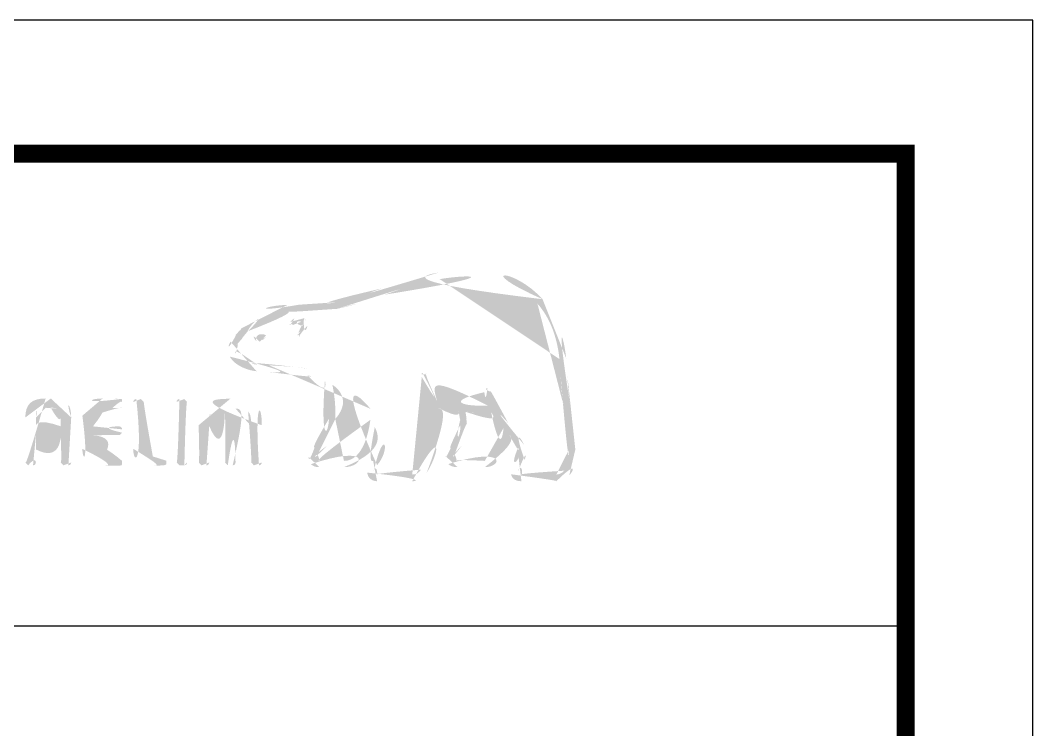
# Model space of a CAD drawing. Extents: x 16296681342 to 16296681993, y -37409618660 to -37409618183.
# Drawn here: x 16296681909.5 to 16296681993.4, y -37409618242 to -37409618183.2 of the extents above; entities that cross this region are included whole.
import ezdxf

# ---------------------------------------------------------------- set-up
doc = ezdxf.new("R2010")
doc.units = 0
doc.header["$LTSCALE"] = 10
doc.header["$MEASUREMENT"] = 0
doc.layers.get('0').update_dxf_attribs({"linetype": 'CONTINUOUS'})

msp = doc.modelspace()

# ---------------------------------------------------------------- hatches: boundary and pattern name
h = msp.add_hatch(color=5)
edge = h.paths.add_edge_path()
edge.add_spline(control_points=[(16296681952.785709, -37409618206.295441), (16296681950.448481, -37409618203.674767), (16296681946.808861, -37409618203.64798), (16296681944.16239, -37409618204.084106)], knot_values=[4, 4, 4, 4, 5, 5, 5, 5], degree=3, periodic=0)
edge.add_spline(control_points=[(16296681944.16239, -37409618204.084106), (16296681942.5527, -37409618204.350754), (16296681940.992571, -37409618204.884003), (16296681939.487949, -37409618205.393463)], knot_values=[5, 5, 5, 5, 6, 6, 6, 6], degree=3, periodic=0)
edge.add_spline(control_points=[(16296681939.487949, -37409618205.393463), (16296681938.23708, -37409618205.823624), (16296681936.93268, -37409618206.268677), (16296681935.630251, -37409618206.552147)], knot_values=[6, 6, 6, 6, 7, 7, 7, 7], degree=3, periodic=0)
edge.add_spline(control_points=[(16296681935.630251, -37409618206.552147), (16296681934.728279, -37409618206.742462), (16296681933.588421, -37409618206.747398), (16296681932.587311, -37409618206.752373)], knot_values=[7, 7, 7, 7, 8, 8, 8, 8], degree=3, periodic=0)
edge.add_spline(control_points=[(16296681932.587311, -37409618206.752373), (16296681932.587299, -37409618206.752373), (16296681931.629829, -37409618206.768227), (16296681931.629829, -37409618206.768227)], knot_values=[8.00001, 8.00001, 8.00001, 8.00001, 9, 9, 9, 9], degree=3, periodic=0)
edge.add_spline(control_points=[(16296681931.629829, -37409618206.768227), (16296681929.74658, -37409618206.813858), (16296681928.458031, -37409618207.465042), (16296681927.81772, -37409618208.703018)], knot_values=[9, 9, 9, 9, 10, 10, 10, 10], degree=3, periodic=0)
edge.add_spline(control_points=[(16296681927.81772, -37409618208.703018), (16296681927.81772, -37409618208.703018), (16296681927.786011, -37409618208.757538), (16296681927.786011, -37409618208.757538)], knot_values=[10.00001, 10.00001, 10.00001, 10.00001, 11, 11, 11, 11], degree=3, periodic=0)
edge.add_spline(control_points=[(16296681927.786011, -37409618208.757538), (16296681927.68095, -37409618208.936951), (16296681927.542179, -37409618209.093536), (16296681927.377649, -37409618209.246201)], knot_values=[11, 11, 11, 11, 12, 12, 12, 12], degree=3, periodic=0)
edge.add_spline(control_points=[(16296681927.377649, -37409618209.246201), (16296681927.205179, -37409618209.416687), (16296681927.02874, -37409618209.591133), (16296681926.90584, -37409618209.814148)], knot_values=[12, 12, 12, 12, 13, 13, 13, 13], degree=3, periodic=0)
edge.add_spline(control_points=[(16296681926.90584, -37409618209.814148), (16296681926.66201, -37409618210.237373), (16296681926.6402, -37409618210.666573), (16296681926.844391, -37409618211.058121)], knot_values=[13, 13, 13, 13, 14, 14, 14, 14], degree=3, periodic=0)
edge.add_spline(control_points=[(16296681926.844391, -37409618211.058121), (16296681927.2488, -37409618211.815369), (16296681928.386669, -37409618212.219757), (16296681929.06662, -37409618212.270317), (16296681929.06662, -37409618212.270317), (16296681930.07962, -37409618212.331757), (16296681930.07962, -37409618212.331757)], knot_values=[14, 14, 14, 14, 15, 15, 15, 16, 16, 16, 16], degree=3, periodic=0)
edge.add_spline(control_points=[(16296681930.07962, -37409618212.331757), (16296681931.15407, -37409618212.396202), (16296681932.49612, -37409618212.472504), (16296681933.291059, -37409618212.61525)], knot_values=[16, 16, 16, 16, 17, 17, 17, 17], degree=3, periodic=0)
edge.add_spline(control_points=[(16296681933.291059, -37409618212.61525), (16296681933.79656, -37409618212.705429), (16296681934.282249, -37409618212.862038), (16296681934.734221, -37409618213.067207)], knot_values=[17, 17, 17, 17, 18, 18, 18, 18], degree=3, periodic=0)
edge.add_spline(control_points=[(16296681934.734221, -37409618213.067207), (16296681934.758011, -37409618213.116814), (16296681935.158449, -37409618214.587723), (16296681935.07321, -37409618216.210289)], knot_values=[18, 18, 18, 18, 19, 19, 19, 19], degree=3, periodic=0)
edge.add_spline(control_points=[(16296681935.07321, -37409618216.210289), (16296681935.00581, -37409618217.690117), (16296681934.34964, -37409618218.202553), (16296681933.88776, -37409618218.580223)], knot_values=[19, 19, 19, 19, 20, 20, 20, 20], degree=3, periodic=0)
edge.add_spline(control_points=[(16296681933.88776, -37409618218.580223), (16296681933.881809, -37409618218.587143), (16296681933.42585, -37409618218.940018), (16296681933.39612, -37409618219.380096)], knot_values=[20, 20, 20, 20, 21, 21, 21, 21], degree=3, periodic=0)
edge.add_spline(control_points=[(16296681933.39612, -37409618219.380096), (16296681933.37233, -37409618219.615997), (16296681933.43577, -37409618219.830101), (16296681933.578501, -37409618219.977783)], knot_values=[21, 21, 21, 21, 22, 22, 22, 22], degree=3, periodic=0)
edge.add_spline(control_points=[(16296681933.578501, -37409618219.977783), (16296681933.735109, -37409618220.149246), (16296681933.967039, -37409618220.22953), (16296681934.272329, -37409618220.22953), (16296681934.272329, -37409618220.22953), (16296681936.314171, -37409618220.22953), (16296681936.314171, -37409618220.22953)], knot_values=[22, 22, 22, 22, 23, 23, 23, 24, 24, 24, 24], degree=3, periodic=0)
edge.add_spline(control_points=[(16296681936.314171, -37409618220.22953), (16296681937.989281, -37409618220.22953), (16296681938.698971, -37409618218.273933), (16296681938.875401, -37409618216.908073)], knot_values=[24, 24, 24, 24, 25, 25, 25, 25], degree=3, periodic=0)
edge.add_spline(control_points=[(16296681938.875401, -37409618216.908073), (16296681939.370991, -37409618217.886398), (16296681939.359091, -37409618218.991547), (16296681938.73069, -37409618219.69133)], knot_values=[25, 25, 25, 25, 26, 26, 26, 26], degree=3, periodic=0)
edge.add_spline(control_points=[(16296681938.73069, -37409618219.69133), (16296681938.730671, -37409618219.69133), (16296681938.185539, -37409618220.196831), (16296681938.24699, -37409618220.681511)], knot_values=[26.00001, 26.00001, 26.00001, 26.00001, 27, 27, 27, 27], degree=3, periodic=0)
edge.add_spline(control_points=[(16296681938.24699, -37409618220.681511), (16296681938.298531, -37409618221.192978), (16296681938.722759, -37409618221.396156), (16296681939.06571, -37409618221.396156), (16296681939.06571, -37409618221.396156), (16296681941.97781, -37409618221.396156), (16296681941.97781, -37409618221.396156)], knot_values=[27, 27, 27, 27, 28, 28, 28, 29, 29, 29, 29], degree=3, periodic=0)
edge.add_spline(control_points=[(16296681941.97781, -37409618221.396156), (16296681942.49124, -37409618221.396156), (16296681942.899611, -37409618221.162239), (16296681943.1712, -37409618220.717194)], knot_values=[29, 29, 29, 29, 30, 30, 30, 30], degree=3, periodic=0)
edge.add_spline(control_points=[(16296681943.1712, -37409618220.717194), (16296681944.36063, -37409618218.759628), (16296681944.42009, -37409618216.829773), (16296681944.16239, -37409618215.32811)], knot_values=[30, 30, 30, 30, 31, 31, 31, 31], degree=3, periodic=0)
edge.add_spline(control_points=[(16296681944.16239, -37409618215.32811), (16296681944.515249, -37409618215.399483), (16296681945.109961, -37409618215.508499), (16296681945.833521, -37409618215.586807)], knot_values=[31, 31, 31, 31, 32, 32, 32, 32], degree=3, periodic=0)
edge.add_spline(control_points=[(16296681945.833521, -37409618215.586807), (16296681945.87912, -37409618215.793983), (16296681945.9604, -37409618216.248962), (16296681945.9604, -37409618216.248962)], knot_values=[32, 32, 32, 32, 33, 33, 33, 33], degree=3, periodic=0)
edge.add_spline(control_points=[(16296681945.9604, -37409618216.248962), (16296681945.97625, -37409618216.424377), (16296681945.97625, -37409618216.580002), (16296681945.97625, -37409618216.726707)], knot_values=[33, 33, 33, 33, 34, 34, 34, 34], degree=3, periodic=0)
edge.add_spline(control_points=[(16296681945.97625, -37409618216.726707), (16296681945.97625, -37409618217.855659), (16296681945.4767, -37409618218.3433), (16296681945.1952, -37409618218.618874)], knot_values=[34, 34, 34, 34, 35, 35, 35, 35], degree=3, periodic=0)
edge.add_spline(control_points=[(16296681945.1952, -37409618218.618874), (16296681945.18528, -37409618218.620827), (16296681944.804661, -37409618219.008392), (16296681944.761061, -37409618219.334511)], knot_values=[35, 35, 35, 35, 36, 36, 36, 36], degree=3, periodic=0)
edge.add_spline(control_points=[(16296681944.761061, -37409618219.334511), (16296681944.761061, -37409618219.334511), (16296681944.67979, -37409618219.672508), (16296681944.971201, -37409618219.969849)], knot_values=[36.00001, 36.00001, 36.00001, 36.00001, 37, 37, 37, 37], degree=3, periodic=0)
edge.add_spline(control_points=[(16296681944.971201, -37409618219.969849), (16296681945.133739, -37409618220.139328), (16296681945.39344, -37409618220.22953), (16296681945.736389, -37409618220.22953), (16296681945.736389, -37409618220.22953), (16296681947.99432, -37409618220.22953), (16296681947.99432, -37409618220.22953)], knot_values=[37, 37, 37, 37, 38, 38, 38, 39, 39, 39, 39], degree=3, periodic=0)
edge.add_spline(control_points=[(16296681947.99432, -37409618220.22953), (16296681949.439461, -37409618220.22953), (16296681949.883499, -37409618218.444397), (16296681950.026239, -37409618217.52655)], knot_values=[39, 39, 39, 39, 40, 40, 40, 40], degree=3, periodic=0)
edge.add_spline(control_points=[(16296681950.026239, -37409618217.52655), (16296681950.285931, -37409618217.852669), (16296681950.577339, -37409618218.243187), (16296681950.753771, -37409618218.618874)], knot_values=[40, 40, 40, 40, 41, 41, 41, 41], degree=3, periodic=0)
edge.add_spline(control_points=[(16296681950.753771, -37409618218.618874), (16296681950.872709, -37409618218.872566), (16296681950.89253, -37409618219.15609), (16296681950.80135, -37409618219.422722)], knot_values=[41, 41, 41, 41, 42, 42, 42, 42], degree=3, periodic=0)
edge.add_spline(control_points=[(16296681950.80135, -37409618219.422722), (16296681950.65465, -37409618219.901443), (16296681950.04805, -37409618220.244423), (16296681950.172951, -37409618220.819298)], knot_values=[42, 42, 42, 42, 43, 43, 43, 43], degree=3, periodic=0)
edge.add_spline(control_points=[(16296681950.172951, -37409618220.819298), (16296681950.278009, -37409618221.26236), (16296681950.648701, -37409618221.396156), (16296681951.033291, -37409618221.396156), (16296681951.033291, -37409618221.396156), (16296681953.93152, -37409618221.396156), (16296681953.93152, -37409618221.396156)], knot_values=[43, 43, 43, 43, 44, 44, 44, 45, 45, 45, 45], degree=3, periodic=0)
edge.add_spline(control_points=[(16296681953.93152, -37409618221.396156), (16296681953.955311, -37409618221.396156), (16296681954.536131, -37409618221.403107), (16296681955.00001, -37409618220.907509)], knot_values=[45, 45, 45, 45, 46, 46, 46, 46], degree=3, periodic=0)
edge.add_spline(control_points=[(16296681955.00001, -37409618220.907509), (16296681955.436131, -37409618220.438667), (16296681955.60265, -37409618219.741867), (16296681955.50354, -37409618218.770508)], knot_values=[46, 46, 46, 46, 47, 47, 47, 47], degree=3, periodic=0)
edge.add_spline(control_points=[(16296681955.50354, -37409618218.770508), (16296681955.50354, -37409618218.770508), (16296681955.06543, -37409618214.977219), (16296681955.06543, -37409618214.977219)], knot_values=[0, 0, 0, 0, 1, 1, 1, 1], degree=3, periodic=0)
edge.add_spline(control_points=[(16296681955.06543, -37409618214.977219), (16296681954.90486, -37409618213.876038), (16296681954.879089, -37409618213.283287), (16296681954.85133, -37409618212.698486), (16296681954.85133, -37409618212.698486), (16296681954.746269, -37409618211.201797), (16296681954.746269, -37409618211.201797)], knot_values=[1, 1, 1, 1, 2, 2, 2, 3, 3, 3, 3], degree=3, periodic=0)
edge.add_spline(control_points=[(16296681954.746269, -37409618211.201797), (16296681954.52622, -37409618209.157997), (16296681953.862129, -37409618207.505676), (16296681952.785709, -37409618206.295441)], knot_values=[3, 3, 3, 3, 4, 4, 4, 4], degree=3, periodic=0)
edge = h.paths.add_edge_path(flags=16)
edge.add_spline(control_points=[(16296681935.74921, -37409618207.092361), (16296681937.089279, -37409618206.80394), (16296681938.403589, -37409618206.353897), (16296681939.67033, -37409618205.921791)], knot_values=[31, 31, 31, 31, 32, 32, 32, 32], degree=3, periodic=0)
edge.add_spline(control_points=[(16296681939.67033, -37409618205.921791), (16296681941.149179, -37409618205.414284), (16296681942.6875, -37409618204.890938), (16296681944.25754, -37409618204.627258)], knot_values=[32, 32, 32, 32, 33, 33, 33, 33], degree=3, periodic=0)
edge.add_spline(control_points=[(16296681944.25754, -37409618204.627258), (16296681946.76523, -37409618204.21492), (16296681950.202669, -37409618204.238724), (16296681952.361469, -37409618206.664146)], knot_values=[33, 33, 33, 33, 34, 34, 34, 34], degree=3, periodic=0)
edge.add_spline(control_points=[(16296681952.361469, -37409618206.664146), (16296681953.362579, -37409618207.787163), (16296681953.98107, -37409618209.335403), (16296681954.18922, -37409618211.260307), (16296681954.18922, -37409618211.260307), (16296681954.294279, -37409618212.725258), (16296681954.294279, -37409618212.725258)], knot_values=[34, 34, 34, 34, 35, 35, 35, 36, 36, 36, 36], degree=3, periodic=0)
edge.add_spline(control_points=[(16296681954.294279, -37409618212.725258), (16296681954.322041, -37409618213.316994), (16296681954.35574, -37409618213.928543), (16296681954.51235, -37409618215.05162), (16296681954.51235, -37409618215.05162), (16296681954.94648, -37409618218.832962), (16296681954.94648, -37409618218.832962)], knot_values=[36, 36, 36, 36, 37, 37, 37, 38, 38, 38, 38], degree=3, periodic=0)
edge.add_spline(control_points=[(16296681954.94648, -37409618218.832962), (16296681955.02182, -37409618219.617981), (16296681954.898911, -37409618220.179993), (16296681954.599581, -37409618220.519958)], knot_values=[38, 38, 38, 38, 39, 39, 39, 39], degree=3, periodic=0)
edge.add_spline(control_points=[(16296681954.599581, -37409618220.519958), (16296681954.314119, -37409618220.839104), (16296681953.955311, -37409618220.843086), (16296681953.93152, -37409618220.843086), (16296681953.93152, -37409618220.843086), (16296681951.08284, -37409618220.843086), (16296681951.08284, -37409618220.843086)], knot_values=[0, 0, 0, 0, 1, 1, 1, 2, 2, 2, 2], degree=3, periodic=0)
edge.add_spline(control_points=[(16296681951.08284, -37409618220.843086), (16296681950.90641, -37409618220.843086), (16296681950.77162, -37409618220.767754), (16296681950.77162, -37409618220.56356)], knot_values=[2, 2, 2, 2, 3, 3, 3, 3], degree=3, periodic=0)
edge.add_spline(control_points=[(16296681950.77162, -37409618220.56356), (16296681950.77162, -37409618220.265213), (16296681951.152229, -37409618220.020401), (16296681951.296949, -37409618219.636787)], knot_values=[3, 3, 3, 3, 4, 4, 4, 4], degree=3, periodic=0)
edge.add_spline(control_points=[(16296681951.296949, -37409618219.636787), (16296681951.45752, -37409618219.225471), (16296681951.439671, -37409618218.777428), (16296681951.257299, -37409618218.378998)], knot_values=[4, 4, 4, 4, 5, 5, 5, 5], degree=3, periodic=0)
edge.add_spline(control_points=[(16296681951.257299, -37409618218.378998), (16296681950.91633, -37409618217.664337), (16296681950.41082, -37409618217.098373), (16296681949.925131, -37409618216.551239)], knot_values=[5, 5, 5, 5, 6, 6, 6, 6], degree=3, periodic=0)
edge.add_spline(control_points=[(16296681949.925131, -37409618216.551239), (16296681949.23131, -37409618215.775146), (16296681948.49189, -37409618215.029762), (16296681948.444309, -37409618213.962273)], knot_values=[6, 6, 6, 6, 7, 7, 7, 7], degree=3, periodic=0)
edge.add_spline(control_points=[(16296681948.444309, -37409618213.962273), (16296681948.430429, -37409618213.809647), (16296681948.365009, -37409618213.659927), (16296681948.20841, -37409618213.664932)], knot_values=[7, 7, 7, 7, 8, 8, 8, 8], degree=3, periodic=0)
edge.add_spline(control_points=[(16296681948.20841, -37409618213.664932), (16296681948.059731, -37409618213.671837), (16296681947.95467, -37409618213.809647), (16296681947.960609, -37409618214.006866)], knot_values=[8, 8, 8, 8, 9, 9, 9, 9], degree=3, periodic=0)
edge.add_spline(control_points=[(16296681947.960609, -37409618214.006866), (16296681947.99432, -37409618214.414238), (16296681948.10136, -37409618214.784943), (16296681948.24012, -37409618215.120949)], knot_values=[9, 9, 9, 9, 10, 10, 10, 10], degree=3, periodic=0)
edge.add_spline(control_points=[(16296681948.24012, -37409618215.120949), (16296681946.364799, -37409618215.202217), (16296681944.48155, -37409618214.830544), (16296681944.02957, -37409618214.737381)], knot_values=[10, 10, 10, 10, 11, 11, 11, 11], degree=3, periodic=0)
edge.add_spline(control_points=[(16296681944.02957, -37409618214.737381), (16296681943.700491, -37409618213.393303), (16296681943.1593, -37409618212.524063), (16296681943.15336, -37409618212.505241)], knot_values=[11, 11, 11, 11, 12, 12, 12, 12], degree=3, periodic=0)
edge.add_spline(control_points=[(16296681943.15336, -37409618212.505241), (16296681943.068119, -37409618212.369453), (16296681942.925381, -37409618212.324837), (16296681942.82032, -37409618212.389252)], knot_values=[12, 12, 12, 12, 13, 13, 13, 13], degree=3, periodic=0)
edge.add_spline(control_points=[(16296681942.82032, -37409618212.389252), (16296681942.709311, -37409618212.455658), (16296681942.6875, -37409618212.61525), (16296681942.76878, -37409618212.746094)], knot_values=[13, 13, 13, 13, 14, 14, 14, 14], degree=3, periodic=0)
edge.add_spline(control_points=[(16296681942.76878, -37409618212.746094), (16296681942.790581, -37409618212.784729), (16296681945.02273, -37409618216.580002), (16296681942.695431, -37409618220.436691)], knot_values=[14, 14, 14, 14, 15, 15, 15, 15], degree=3, periodic=0)
edge.add_spline(control_points=[(16296681942.695431, -37409618220.436691), (16296681942.530899, -37409618220.713226), (16296681942.29697, -37409618220.843086), (16296681941.97781, -37409618220.843086), (16296681941.97781, -37409618220.843086), (16296681939.07958, -37409618220.843086), (16296681939.07958, -37409618220.843086)], knot_values=[15, 15, 15, 15, 16, 16, 16, 17, 17, 17, 17], degree=3, periodic=0)
edge.add_spline(control_points=[(16296681939.07958, -37409618220.843086), (16296681938.960649, -37409618220.843086), (16296681938.78421, -37409618220.757843), (16296681938.78421, -37409618220.562576)], knot_values=[17, 17, 17, 17, 18, 18, 18, 18], degree=3, periodic=0)
edge.add_spline(control_points=[(16296681938.78421, -37409618220.562576), (16296681938.78421, -37409618220.360367), (16296681939.063721, -37409618220.062988), (16296681939.063721, -37409618220.062988)], knot_values=[18, 18, 18, 18, 19, 19, 19, 19], degree=3, periodic=0)
edge.add_spline(control_points=[(16296681939.063721, -37409618220.062988), (16296681940.227381, -37409618218.759628), (16296681939.640591, -37409618216.731628), (16296681938.51659, -37409618215.389572)], knot_values=[19, 19, 19, 19, 20, 20, 20, 20], degree=3, periodic=0)
edge.add_spline(control_points=[(16296681938.51659, -37409618215.389572), (16296681937.42827, -37409618214.095093), (16296681935.654039, -37409618212.467537), (16296681933.386209, -37409618212.063179)], knot_values=[20, 20, 20, 20, 21, 21, 21, 21], degree=3, periodic=0)
edge.add_spline(control_points=[(16296681933.386209, -37409618212.063179), (16296681932.56749, -37409618211.920418), (16296681931.203621, -37409618211.839127), (16296681930.107361, -37409618211.777687), (16296681930.107361, -37409618211.777687), (16296681929.10825, -37409618211.7202), (16296681929.10825, -37409618211.7202)], knot_values=[21, 21, 21, 21, 22, 22, 22, 23, 23, 23, 23], degree=3, periodic=0)
edge.add_spline(control_points=[(16296681929.10825, -37409618211.7202), (16296681928.55121, -37409618211.675613), (16296681927.633369, -37409618211.336647), (16296681927.341961, -37409618210.801353)], knot_values=[23, 23, 23, 23, 24, 24, 24, 24], degree=3, periodic=0)
edge.add_spline(control_points=[(16296681927.341961, -37409618210.801353), (16296681927.219049, -37409618210.578346), (16296681927.234909, -37409618210.344452), (16296681927.395491, -37409618210.094688)], knot_values=[24, 24, 24, 24, 25, 25, 25, 25], degree=3, periodic=0)
edge.add_spline(control_points=[(16296681927.395491, -37409618210.094688), (16296681927.48667, -37409618209.93013), (16296681927.633369, -37409618209.785423), (16296681927.78006, -37409618209.638702)], knot_values=[25, 25, 25, 25, 26, 26, 26, 26], degree=3, periodic=0)
edge.add_spline(control_points=[(16296681927.78006, -37409618209.638702), (16296681927.95253, -37409618209.457314), (16296681928.12896, -37409618209.276939), (16296681928.27169, -37409618209.032097)], knot_values=[26, 26, 26, 26, 27, 27, 27, 27], degree=3, periodic=0)
edge.add_spline(control_points=[(16296681928.27169, -37409618209.032097), (16296681928.27169, -37409618209.032097), (16296681928.3153, -37409618208.957771), (16296681928.3153, -37409618208.957771)], knot_values=[27.00001, 27.00001, 27.00001, 27.00001, 28, 28, 28, 28], degree=3, periodic=0)
edge.add_spline(control_points=[(16296681928.3153, -37409618208.957771), (16296681928.866409, -37409618207.911072), (16296681929.97455, -37409618207.365913), (16296681931.649651, -37409618207.32032)], knot_values=[28, 28, 28, 28, 29, 29, 29, 29], degree=3, periodic=0)
edge.add_spline(control_points=[(16296681931.649651, -37409618207.32032), (16296681931.64967, -37409618207.32032), (16296681932.587311, -37409618207.310417), (16296681932.587311, -37409618207.310417)], knot_values=[29.00001, 29.00001, 29.00001, 29.00001, 30, 30, 30, 30], degree=3, periodic=0)
edge.add_spline(control_points=[(16296681932.587311, -37409618207.310417), (16296681933.61022, -37409618207.303436), (16296681934.787729, -37409618207.299522), (16296681935.74921, -37409618207.092361)], knot_values=[30, 30, 30, 30, 31, 31, 31, 31], degree=3, periodic=0)
edge = h.paths.add_edge_path(flags=0)
edge.add_spline(control_points=[(16296681932.991711, -37409618207.875389), (16296681933.184, -37409618208.022087), (16296681933.31089, -37409618208.236168), (16296681933.277189, -37409618208.495903)], knot_values=[8, 8, 8, 8, 9, 9, 9, 9], degree=3, periodic=0)
edge.add_spline(control_points=[(16296681933.277189, -37409618208.495903), (16296681933.23951, -37409618208.869553), (16296681932.916389, -37409618209.269981), (16296681932.67256, -37409618209.392868)], knot_values=[7, 7, 7, 7, 8, 8, 8, 8], degree=3, periodic=0)
edge.add_spline(control_points=[(16296681932.67256, -37409618209.392868), (16296681932.587311, -37409618209.42659), (16296681932.478279, -37409618209.406769), (16296681932.44459, -37409618209.323517)], knot_values=[6, 6, 6, 6, 7, 7, 7, 7], degree=3, periodic=0)
edge.add_spline(control_points=[(16296681932.44459, -37409618209.323517), (16296681932.40296, -37409618209.240273), (16296681932.4545, -37409618209.136177), (16296681932.53578, -37409618209.086601)], knot_values=[5, 5, 5, 5, 6, 6, 6, 6], degree=3, periodic=0)
edge.add_spline(control_points=[(16296681932.53578, -37409618209.086601), (16296681932.67256, -37409618209.003357), (16296681932.87674, -37409618208.733749), (16296681932.90053, -37409618208.502808)], knot_values=[4, 4, 4, 4, 5, 5, 5, 5], degree=3, periodic=0)
edge.add_spline(control_points=[(16296681932.90053, -37409618208.502808), (16296681932.916389, -37409618208.363052), (16296681932.87674, -37409618208.251038), (16296681932.763741, -37409618208.171783)], knot_values=[3, 3, 3, 3, 4, 4, 4, 4], degree=3, periodic=0)
edge.add_spline(control_points=[(16296681932.763741, -37409618208.171783), (16296681932.464411, -37409618207.960648), (16296681932.115511, -37409618208.373917), (16296681932.07983, -37409618208.403702)], knot_values=[2, 2, 2, 2, 3, 3, 3, 3], degree=3, periodic=0)
edge.add_spline(control_points=[(16296681932.07983, -37409618208.403702), (16296681932.016399, -37409618208.475052), (16296681931.90736, -37409618208.492889), (16296681931.845909, -37409618208.434418)], knot_values=[1, 1, 1, 1, 2, 2, 2, 2], degree=3, periodic=0)
edge.add_spline(control_points=[(16296681931.845909, -37409618208.434418), (16296681931.768591, -37409618208.373917), (16296681931.78248, -37409618208.260971), (16296681931.845909, -37409618208.18663)], knot_values=[0, 0, 0, 0, 1, 1, 1, 1], degree=3, periodic=0)
edge.add_spline(control_points=[(16296681931.845909, -37409618208.18663), (16296681932.03027, -37409618207.986412), (16296681932.53578, -37409618207.561172), (16296681932.991711, -37409618207.875389)], knot_values=[9, 9, 9, 9, 10, 10, 10, 10], degree=3, periodic=0)
edge = h.paths.add_edge_path(flags=16)
edge.add_spline(control_points=[(16296681935.59656, -37409618216.236053), (16296681935.654039, -37409618215.063469), (16296681935.48159, -37409618213.988052), (16296681935.35272, -37409618213.393303), (16296681935.35272, -37409618213.393303), (16296681937.17453, -37409618214.435059), (16296681938.5047, -37409618216.305397)], knot_values=[5, 5, 5, 5, 6, 6, 6, 7, 7, 7, 7], degree=3, periodic=0)
edge.add_spline(control_points=[(16296681938.5047, -37409618216.305397), (16296681938.403589, -37409618217.098373), (16296681937.959539, -37409618219.708191), (16296681936.314171, -37409618219.708191), (16296681936.314171, -37409618219.708191), (16296681934.272329, -37409618219.708191), (16296681934.272329, -37409618219.708191)], knot_values=[0, 0, 0, 0, 1, 1, 1, 2, 2, 2, 2], degree=3, periodic=0)
edge.add_spline(control_points=[(16296681934.272329, -37409618219.708191), (16296681934.115721, -37409618219.708191), (16296681933.943251, -37409618219.582314), (16296681933.943251, -37409618219.387016)], knot_values=[2, 2, 2, 2, 3, 3, 3, 3], degree=3, periodic=0)
edge.add_spline(control_points=[(16296681933.943251, -37409618219.387016), (16296681933.943251, -37409618219.189774), (16296681934.197001, -37409618218.992523), (16296681934.220791, -37409618218.984619)], knot_values=[3, 3, 3, 3, 4, 4, 4, 4], degree=3, periodic=0)
edge.add_spline(control_points=[(16296681934.220791, -37409618218.984619), (16296681934.734221, -37409618218.576233), (16296681935.511311, -37409618217.947838), (16296681935.59656, -37409618216.236053)], knot_values=[4, 4, 4, 4, 5, 5, 5, 5], degree=3, periodic=0)
edge = h.paths.add_edge_path(flags=0)
edge.add_spline(control_points=[(16296681929.861561, -37409618209.276939), (16296681929.861561, -37409618209.276939), (16296681929.926979, -37409618209.307663), (16296681929.83182, -37409618209.419647)], knot_values=[1.00001, 1.00001, 1.00001, 1.00001, 2, 2, 2, 2], degree=3, periodic=0)
edge.add_spline(control_points=[(16296681929.83182, -37409618209.419647), (16296681929.58601, -37409618209.764603), (16296681929.336229, -37409618209.840942), (16296681929.33622, -37409618209.840942)], knot_values=[2, 2, 2, 2, 2.99999, 2.99999, 2.99999, 2.99999], degree=3, periodic=0)
edge.add_spline(control_points=[(16296681929.33622, -37409618209.840942), (16296681929.33622, -37409618209.840942), (16296681929.151871, -37409618209.906349), (16296681929.046801, -37409618209.781433)], knot_values=[3.00001, 3.00001, 3.00001, 3.00001, 4, 4, 4, 4], degree=3, periodic=0)
edge.add_spline(control_points=[(16296681929.046801, -37409618209.781433), (16296681928.83865, -37409618209.535637), (16296681928.82675, -37409618209.395866), (16296681928.82675, -37409618209.395866), (16296681928.82675, -37409618209.395866), (16296681928.80892, -37409618209.290787), (16296681928.91398, -37409618209.267021)], knot_values=[4, 4, 4, 4, 5, 5, 5, 6, 6, 6, 6], degree=3, periodic=0)
edge.add_spline(control_points=[(16296681929.861561, -37409618209.276939), (16296681929.336229, -37409618209.073723), (16296681928.91399, -37409618209.266983), (16296681928.91398, -37409618209.267021)], knot_values=[0.00001, 0.00001, 0.00001, 0.00001, 1, 1, 1, 1], degree=3, periodic=0)
edge = h.paths.add_edge_path(flags=16)
edge.add_spline(control_points=[(16296681946.394541, -37409618215.630417), (16296681947.03286, -37409618215.677979), (16296681947.83176, -37409618215.706734), (16296681948.51766, -37409618215.665123)], knot_values=[6, 6, 6, 6, 7, 7, 7, 7], degree=3, periodic=0)
edge.add_spline(control_points=[(16296681948.51766, -37409618215.665123), (16296681948.779329, -37409618216.075478), (16296681949.21545, -37409618216.590881), (16296681949.55047, -37409618216.977463)], knot_values=[7, 7, 7, 7, 8, 8, 8, 8], degree=3, periodic=0)
edge.add_spline(control_points=[(16296681949.55047, -37409618216.977463), (16296681949.544531, -37409618217.010147), (16296681949.36809, -37409618219.708191), (16296681947.99432, -37409618219.708191)], knot_values=[9, 9, 9, 9, 10, 10, 10, 10], degree=3, periodic=0)
edge.add_spline(control_points=[(16296681947.99432, -37409618219.708191), (16296681947.99432, -37409618219.708191), (16296681945.670971, -37409618219.708191), (16296681945.670971, -37409618219.708191)], knot_values=[0, 0, 0, 0, 1, 1, 1, 1], degree=3, periodic=0)
edge.add_spline(control_points=[(16296681945.670971, -37409618219.708191), (16296681945.48859, -37409618219.708191), (16296681945.35181, -37409618219.566399), (16296681945.35181, -37409618219.387016)], knot_values=[1, 1, 1, 1, 2, 2, 2, 2], degree=3, periodic=0)
edge.add_spline(control_points=[(16296681945.35181, -37409618219.387016), (16296681945.35181, -37409618219.213562), (16296681945.54608, -37409618219.001457), (16296681945.559959, -37409618218.992523)], knot_values=[2, 2, 2, 2, 3, 3, 3, 3], degree=3, periodic=0)
edge.add_spline(control_points=[(16296681945.559959, -37409618218.992523), (16296681946.03771, -37409618218.5336), (16296681946.517441, -37409618217.907204), (16296681946.517441, -37409618216.736603)], knot_values=[3, 3, 3, 3, 4, 4, 4, 4], degree=3, periodic=0)
edge.add_spline(control_points=[(16296681946.517441, -37409618216.736603), (16296681946.517441, -37409618216.568077), (16296681946.50753, -37409618216.38472), (16296681946.48374, -37409618216.19442)], knot_values=[4, 4, 4, 4, 5, 5, 5, 5], degree=3, periodic=0)
edge.add_spline(control_points=[(16296681946.48374, -37409618216.19442), (16296681946.48374, -37409618216.19442), (16296681946.422291, -37409618215.855438), (16296681946.394541, -37409618215.630417)], knot_values=[5.00001, 5.00001, 5.00001, 5.00001, 6, 6, 6, 6], degree=3, periodic=0)
h = msp.add_hatch(color=5)
edge = h.paths.add_edge_path()
edge.add_spline(control_points=[(16296681913.69516, -37409618216.107903), (16296681913.69516, -37409618215.01741), (16296681913.169861, -37409618214.530952), (16296681912.00131, -37409618214.530952)], knot_values=[13, 13, 13, 13, 14, 14, 14, 14], degree=3, periodic=0)
edge.add_spline(control_points=[(16296681912.00131, -37409618214.530952), (16296681912.001301, -37409618214.530952), (16296681911.57436, -37409618214.530952), (16296681911.57436, -37409618214.530952)], knot_values=[0.00001, 0.00001, 0.00001, 0.00001, 1, 1, 1, 1], degree=3, periodic=0)
edge.add_spline(control_points=[(16296681911.57436, -37409618214.530952), (16296681910.405809, -37409618214.530952), (16296681909.88995, -37409618215.01741), (16296681909.88995, -37409618216.107903), (16296681909.88995, -37409618216.107903), (16296681909.88995, -37409618219.839973), (16296681909.88995, -37409618219.839973)], knot_values=[1, 1, 1, 1, 2, 2, 2, 3, 3, 3, 3], degree=3, periodic=0)
edge.add_spline(control_points=[(16296681909.88995, -37409618219.839973), (16296681909.88995, -37409618219.970863), (16296681909.990749, -37409618220.077942), (16296681910.122681, -37409618220.077942)], knot_values=[3, 3, 3, 3, 4, 4, 4, 4], degree=3, periodic=0)
edge.add_spline(control_points=[(16296681910.122681, -37409618220.077942), (16296681910.12269, -37409618220.077942), (16296681910.530399, -37409618220.077942), (16296681910.530399, -37409618220.077942)], knot_values=[4.00001, 4.00001, 4.00001, 4.00001, 5, 5, 5, 5], degree=3, periodic=0)
edge.add_spline(control_points=[(16296681910.530399, -37409618220.077942), (16296681910.667231, -37409618220.077942), (16296681910.763121, -37409618219.950546), (16296681910.763121, -37409618219.839973), (16296681910.763121, -37409618219.839973), (16296681910.763121, -37409618219.30294), (16296681910.763121, -37409618218.754967)], knot_values=[5, 5, 5, 5, 6, 6, 6, 6.5, 6.5, 6.5, 6.5], degree=3, periodic=0)
edge.add_spline(control_points=[(16296681910.763121, -37409618218.754967), (16296681910.763121, -37409618218.207024), (16296681910.763121, -37409618217.648117), (16296681910.763121, -37409618217.604393), (16296681910.763121, -37409618217.604393), (16296681912.82164, -37409618217.604393), (16296681912.82164, -37409618217.604393)], knot_values=[6.5, 6.5, 6.5, 6.5, 7, 7, 7, 8, 8, 8, 8], degree=3, periodic=0)
edge.add_spline(control_points=[(16296681912.82164, -37409618217.604393), (16296681912.82164, -37409618217.691833), (16296681912.82164, -37409618219.839973), (16296681912.82164, -37409618219.839973)], knot_values=[8, 8, 8, 8, 9, 9, 9, 9], degree=3, periodic=0)
edge.add_spline(control_points=[(16296681912.82164, -37409618219.839973), (16296681912.82164, -37409618219.975754), (16296681912.92734, -37409618220.077942), (16296681913.052271, -37409618220.077942)], knot_values=[9, 9, 9, 9, 10, 10, 10, 10], degree=3, periodic=0)
edge.add_spline(control_points=[(16296681913.052271, -37409618220.077942), (16296681913.05228, -37409618220.077942), (16296681913.46244, -37409618220.077942), (16296681913.46244, -37409618220.077942)], knot_values=[10.00001, 10.00001, 10.00001, 10.00001, 11, 11, 11, 11], degree=3, periodic=0)
edge.add_spline(control_points=[(16296681913.46244, -37409618220.077942), (16296681913.59927, -37409618220.077942), (16296681913.69516, -37409618219.945648), (16296681913.69516, -37409618219.839973), (16296681913.69516, -37409618219.839973), (16296681913.69516, -37409618216.107903), (16296681913.69516, -37409618216.107903)], knot_values=[11, 11, 11, 11, 12, 12, 12, 13, 13, 13, 13], degree=3, periodic=0)
edge = h.paths.add_edge_path(flags=16)
edge.add_spline(control_points=[(16296681910.763121, -37409618216.107903), (16296681910.763121, -37409618215.416359), (16296681910.960159, -37409618215.302277), (16296681911.57436, -37409618215.302277)], knot_values=[2, 2, 2, 2, 3, 3, 3, 3], degree=3, periodic=0)
edge.add_spline(control_points=[(16296681911.57436, -37409618215.302277), (16296681911.57436, -37409618215.302277), (16296681912.00131, -37409618215.302277), (16296681912.00131, -37409618215.302277)], knot_values=[3.00001, 3.00001, 3.00001, 3.00001, 4, 4, 4, 4], degree=3, periodic=0)
edge.add_spline(control_points=[(16296681912.00131, -37409618215.302277), (16296681912.61797, -37409618215.302277), (16296681912.82164, -37409618215.416359), (16296681912.82164, -37409618216.107903)], knot_values=[4, 4, 4, 4, 5, 5, 5, 5], degree=3, periodic=0)
edge.add_spline(control_points=[(16296681912.82164, -37409618216.107903), (16296681912.82164, -37409618216.107933), (16296681912.82164, -37409618216.771446), (16296681912.82164, -37409618216.836517)], knot_values=[5.00001, 5.00001, 5.00001, 5.00001, 6, 6, 6, 6], degree=3, periodic=0)
edge.add_spline(control_points=[(16296681912.82164, -37409618216.836517), (16296681912.82164, -37409618216.836517), (16296681910.763121, -37409618216.836517), (16296681910.763121, -37409618216.836517)], knot_values=[0, 0, 0, 0, 1, 1, 1, 1], degree=3, periodic=0)
edge.add_spline(control_points=[(16296681910.763121, -37409618216.836517), (16296681910.763121, -37409618216.771446), (16296681910.763121, -37409618216.107903), (16296681910.763121, -37409618216.107903)], knot_values=[1, 1, 1, 1, 2, 2, 2, 2], degree=3, periodic=0)
h = msp.add_hatch(color=5)
edge = h.paths.add_edge_path()
edge.add_spline(control_points=[(16296681915.50083, -37409618216.844948), (16296681915.50083, -37409618216.774231), (16296681915.50083, -37409618215.958153), (16296681915.50083, -37409618215.958153)], knot_values=[14, 14, 14, 14, 15, 15, 15, 15], degree=3, periodic=0)
edge.add_spline(control_points=[(16296681915.50083, -37409618215.958153), (16296681915.50083, -37409618215.54306), (16296681915.50083, -37409618215.316292), (16296681916.309259, -37409618215.316292), (16296681916.309259, -37409618215.316292), (16296681916.711189, -37409618215.317146), (16296681917.113131, -37409618215.318024)], knot_values=[15, 15, 15, 15, 16, 16, 16, 16.5, 16.5, 16.5, 16.5], degree=3, periodic=0)
edge.add_spline(control_points=[(16296681917.113131, -37409618215.318024), (16296681917.515079, -37409618215.318909), (16296681917.917021, -37409618215.319771), (16296681917.917021, -37409618215.319771), (16296681917.917021, -37409618215.319771), (16296681917.917021, -37409618215.137451), (16296681917.917021, -37409618214.955116)], knot_values=[16.5, 16.5, 16.5, 16.5, 17, 17, 17, 17.5, 17.5, 17.5, 17.5], degree=3, periodic=0)
edge.add_spline(control_points=[(16296681917.917021, -37409618214.955116), (16296681917.917021, -37409618214.772781), (16296681917.917021, -37409618214.590439), (16296681917.917021, -37409618214.590439)], knot_values=[17.5, 17.5, 17.5, 17.5, 18, 18, 18, 18], degree=3, periodic=0)
edge.add_spline(control_points=[(16296681917.917021, -37409618214.590439), (16296681917.917009, -37409618214.590439), (16296681917.753929, -37409618214.575043), (16296681917.753929, -37409618214.575043)], knot_values=[18.00001, 18.00001, 18.00001, 18.00001, 19, 19, 19, 19], degree=3, periodic=0)
edge.add_spline(control_points=[(16296681917.753929, -37409618214.575043), (16296681917.427759, -37409618214.547729), (16296681916.70752, -37409618214.530952), (16296681916.300159, -37409618214.530952)], knot_values=[19, 19, 19, 19, 20, 20, 20, 20], degree=3, periodic=0)
edge.add_spline(control_points=[(16296681916.300159, -37409618214.530952), (16296681915.16766, -37409618214.530952), (16296681914.62031, -37409618214.995003), (16296681914.62031, -37409618215.958153)], knot_values=[20, 20, 20, 20, 21, 21, 21, 21], degree=3, periodic=0)
edge.add_spline(control_points=[(16296681914.62031, -37409618215.958153), (16296681914.62031, -37409618215.958153), (16296681914.62031, -37409618218.70327), (16296681914.62031, -37409618218.70327)], knot_values=[0, 0, 0, 0, 1, 1, 1, 1], degree=3, periodic=0)
edge.add_spline(control_points=[(16296681914.62031, -37409618218.70327), (16296681914.62031, -37409618219.662872), (16296681915.16766, -37409618220.128349), (16296681916.300159, -37409618220.128349)], knot_values=[1, 1, 1, 1, 2, 2, 2, 2], degree=3, periodic=0)
edge.add_spline(control_points=[(16296681916.300159, -37409618220.128349), (16296681916.801319, -37409618220.128349), (16296681917.478161, -37409618220.118561), (16296681917.753929, -37409618220.091949)], knot_values=[2, 2, 2, 2, 3, 3, 3, 3], degree=3, periodic=0)
edge.add_spline(control_points=[(16296681917.753929, -37409618220.091949), (16296681917.753929, -37409618220.091949), (16296681917.878519, -37409618220.081444), (16296681917.878519, -37409618220.081444)], knot_values=[3.00001, 3.00001, 3.00001, 3.00001, 3.99999, 3.99999, 3.99999, 3.99999], degree=3, periodic=0)
edge.add_spline(control_points=[(16296681917.878519, -37409618220.081444), (16296681917.878519, -37409618220.081444), (16296681917.878519, -37409618220.081444), (16296681917.878519, -37409618220.081444), (16296681917.878519, -37409618220.081444), (16296681917.917009, -37409618220.077942), (16296681917.917021, -37409618220.077942)], knot_values=[3.99999, 3.99999, 3.99999, 3.99999, 4, 4, 4, 4.99999, 4.99999, 4.99999, 4.99999], degree=3, periodic=0)
edge.add_spline(control_points=[(16296681917.917021, -37409618220.077942), (16296681917.917021, -37409618220.077942), (16296681917.917021, -37409618220.077942), (16296681917.917021, -37409618220.077942), (16296681917.917021, -37409618220.077942), (16296681917.917021, -37409618219.893677), (16296681917.917021, -37409618219.709427)], knot_values=[4.99999, 4.99999, 4.99999, 4.99999, 5, 5, 5, 5.5, 5.5, 5.5, 5.5], degree=3, periodic=0)
edge.add_spline(control_points=[(16296681917.917021, -37409618219.709427), (16296681917.917021, -37409618219.525177), (16296681917.917021, -37409618219.340897), (16296681917.917021, -37409618219.340897), (16296681917.917021, -37409618219.340897), (16296681916.309259, -37409618219.340897), (16296681916.309259, -37409618219.340897)], knot_values=[5.5, 5.5, 5.5, 5.5, 6, 6, 6, 7, 7, 7, 7], degree=3, periodic=0)
edge.add_spline(control_points=[(16296681916.309259, -37409618219.340897), (16296681915.50083, -37409618219.340897), (16296681915.50083, -37409618219.115547), (16296681915.50083, -37409618218.70327), (16296681915.50083, -37409618218.70327), (16296681915.50083, -37409618217.68206), (16296681915.50083, -37409618217.601562)], knot_values=[7, 7, 7, 7, 8, 8, 8, 9, 9, 9, 9], degree=3, periodic=0)
edge.add_spline(control_points=[(16296681915.50083, -37409618217.601562), (16296681915.57992, -37409618217.601562), (16296681917.672029, -37409618217.601562), (16296681917.672029, -37409618217.601562)], knot_values=[9, 9, 9, 9, 10, 10, 10, 10], degree=3, periodic=0)
edge.add_spline(control_points=[(16296681917.672029, -37409618217.601562), (16296681917.801531, -37409618217.601562), (16296681917.917021, -37409618217.498657), (16296681917.917021, -37409618217.366379)], knot_values=[10, 10, 10, 10, 11, 11, 11, 11], degree=3, periodic=0)
edge.add_spline(control_points=[(16296681917.917021, -37409618217.366379), (16296681917.917021, -37409618217.366379), (16296681917.917021, -37409618217.093407), (16296681917.917021, -37409618217.093407)], knot_values=[11.00001, 11.00001, 11.00001, 11.00001, 12, 12, 12, 12], degree=3, periodic=0)
edge.add_spline(control_points=[(16296681917.917021, -37409618217.093407), (16296681917.917021, -37409618216.95623), (16296681917.801531, -37409618216.844948), (16296681917.672029, -37409618216.844948), (16296681917.672029, -37409618216.844948), (16296681915.57992, -37409618216.844948), (16296681915.50083, -37409618216.844948)], knot_values=[12, 12, 12, 12, 13, 13, 13, 14, 14, 14, 14], degree=3, periodic=0)
h = msp.add_hatch(color=5)
edge = h.paths.add_edge_path()
edge.add_spline(control_points=[(16296681920.46546, -37409618219.340897), (16296681919.71443, -37409618219.340897), (16296681919.71443, -37409618219.056732), (16296681919.71443, -37409618218.782379), (16296681919.71443, -37409618218.782379), (16296681919.71443, -37409618214.8256), (16296681919.71443, -37409618214.8256)], knot_values=[9, 9, 9, 9, 10, 10, 10, 11, 11, 11, 11], degree=3, periodic=0)
edge.add_spline(control_points=[(16296681919.71443, -37409618214.8256), (16296681919.71443, -37409618214.69265), (16296681919.60174, -37409618214.577843), (16296681919.46735, -37409618214.577843)], knot_values=[11, 11, 11, 11, 12, 12, 12, 12], degree=3, periodic=0)
edge.add_spline(control_points=[(16296681919.46735, -37409618214.577843), (16296681919.46734, -37409618214.577843), (16296681919.092899, -37409618214.577843), (16296681919.09289, -37409618214.577843)], knot_values=[12.00001, 12.00001, 12.00001, 12.00001, 12.99999, 12.99999, 12.99999, 12.99999], degree=3, periodic=0)
edge.add_spline(control_points=[(16296681919.09289, -37409618214.577843), (16296681918.9564, -37409618214.577843), (16296681918.83881, -37409618214.69265), (16296681918.83881, -37409618214.8256), (16296681918.83881, -37409618214.8256), (16296681918.83881, -37409618218.70327), (16296681918.83881, -37409618218.70327)], knot_values=[0, 0, 0, 0, 1, 1, 1, 2, 2, 2, 2], degree=3, periodic=0)
edge.add_spline(control_points=[(16296681918.83881, -37409618218.70327), (16296681918.83881, -37409618219.967346), (16296681919.70743, -37409618220.128349), (16296681920.45846, -37409618220.128349)], knot_values=[2, 2, 2, 2, 3, 3, 3, 3], degree=3, periodic=0)
edge.add_spline(control_points=[(16296681920.45846, -37409618220.128349), (16296681921.00791, -37409618220.128349), (16296681921.1423, -37409618220.104553), (16296681921.312389, -37409618220.077942)], knot_values=[3, 3, 3, 3, 4, 4, 4, 4], degree=3, periodic=0)
edge.add_spline(control_points=[(16296681921.312389, -37409618220.077942), (16296681921.312389, -37409618220.077942), (16296681921.40827, -37409618220.06604), (16296681921.40827, -37409618220.06604)], knot_values=[4.00001, 4.00001, 4.00001, 4.00001, 4.99999, 4.99999, 4.99999, 4.99999], degree=3, periodic=0)
edge.add_spline(control_points=[(16296681921.40827, -37409618220.06604), (16296681921.40827, -37409618220.06604), (16296681921.40827, -37409618220.06604), (16296681921.40827, -37409618220.06604), (16296681921.40827, -37409618220.06604), (16296681921.530769, -37409618220.04435), (16296681921.530769, -37409618220.04435)], knot_values=[4.99999, 4.99999, 4.99999, 4.99999, 5, 5, 5, 5.99999, 5.99999, 5.99999, 5.99999], degree=3, periodic=0)
edge.add_spline(control_points=[(16296681921.530769, -37409618220.04435), (16296681921.530769, -37409618220.04435), (16296681921.530769, -37409618220.04435), (16296681921.530769, -37409618220.04435), (16296681921.530769, -37409618220.04435), (16296681921.574169, -37409618220.038063), (16296681921.574169, -37409618220.038063)], knot_values=[5.99999, 5.99999, 5.99999, 5.99999, 6, 6, 6, 6.99999, 6.99999, 6.99999, 6.99999], degree=3, periodic=0)
edge.add_spline(control_points=[(16296681921.574169, -37409618220.038063), (16296681921.574169, -37409618220.038063), (16296681921.574169, -37409618220.038063), (16296681921.574169, -37409618220.038063), (16296681921.574169, -37409618220.038063), (16296681921.574169, -37409618219.86377), (16296681921.574169, -37409618219.689484)], knot_values=[6.99999, 6.99999, 6.99999, 6.99999, 7, 7, 7, 7.5, 7.5, 7.5, 7.5], degree=3, periodic=0)
edge.add_spline(control_points=[(16296681921.574169, -37409618219.689484), (16296681921.574169, -37409618219.51519), (16296681921.574169, -37409618219.340897), (16296681921.574169, -37409618219.340897), (16296681921.574169, -37409618219.340897), (16296681920.46546, -37409618219.340897), (16296681920.46546, -37409618219.340897)], knot_values=[7.5, 7.5, 7.5, 7.5, 8, 8, 8, 9, 9, 9, 9], degree=3, periodic=0)
h = msp.add_hatch(color=5)
edge = h.paths.add_edge_path()
edge.add_spline(control_points=[(16296681923.078329, -37409618220.077942), (16296681923.219709, -37409618220.077942), (16296681923.308611, -37409618219.950546), (16296681923.308611, -37409618219.839973), (16296681923.308611, -37409618219.839973), (16296681923.308611, -37409618214.816513), (16296681923.308611, -37409618214.816513)], knot_values=[4, 4, 4, 4, 5, 5, 5, 6, 6, 6, 6], degree=3, periodic=0)
edge.add_spline(control_points=[(16296681923.308611, -37409618214.816513), (16296681923.308611, -37409618214.685638), (16296681923.207809, -37409618214.577843), (16296681923.078329, -37409618214.577843)], knot_values=[6, 6, 6, 6, 7, 7, 7, 7], degree=3, periodic=0)
edge.add_spline(control_points=[(16296681923.078329, -37409618214.577843), (16296681923.07832, -37409618214.577843), (16296681922.67028, -37409618214.577843), (16296681922.670271, -37409618214.577843)], knot_values=[7.00001, 7.00001, 7.00001, 7.00001, 7.99999, 7.99999, 7.99999, 7.99999], degree=3, periodic=0)
edge.add_spline(control_points=[(16296681922.670271, -37409618214.577843), (16296681922.521879, -37409618214.577843), (16296681922.432989, -37409618214.699623), (16296681922.432989, -37409618214.816513), (16296681922.432989, -37409618214.816513), (16296681922.432989, -37409618219.839973), (16296681922.432989, -37409618219.839973)], knot_values=[0, 0, 0, 0, 1, 1, 1, 2, 2, 2, 2], degree=3, periodic=0)
edge.add_spline(control_points=[(16296681922.432989, -37409618219.839973), (16296681922.432989, -37409618219.975754), (16296681922.54287, -37409618220.077942), (16296681922.670271, -37409618220.077942)], knot_values=[2, 2, 2, 2, 3, 3, 3, 3], degree=3, periodic=0)
edge.add_spline(control_points=[(16296681922.670271, -37409618220.077942), (16296681922.67028, -37409618220.077942), (16296681923.078329, -37409618220.077942), (16296681923.078329, -37409618220.077942)], knot_values=[3.00001, 3.00001, 3.00001, 3.00001, 4, 4, 4, 4], degree=3, periodic=0)
h = msp.add_hatch(color=5)
edge = h.paths.add_edge_path()
edge.add_spline(control_points=[(16296681925.140579, -37409618216.820473), (16296681925.140579, -37409618215.497566), (16296681925.322571, -37409618215.368073), (16296681926.44492, -37409618215.363167)], knot_values=[5, 5, 5, 5, 6, 6, 6, 6], degree=3, periodic=0)
edge.add_spline(control_points=[(16296681926.44492, -37409618215.363167), (16296681926.44492, -37409618215.442253), (16296681926.44492, -37409618219.839973), (16296681926.44492, -37409618219.839973)], knot_values=[6, 6, 6, 6, 7, 7, 7, 7], degree=3, periodic=0)
edge.add_spline(control_points=[(16296681926.44492, -37409618219.839973), (16296681926.44492, -37409618219.978561), (16296681926.54851, -37409618220.077942), (16296681926.68009, -37409618220.077942)], knot_values=[7, 7, 7, 7, 8, 8, 8, 8], degree=3, periodic=0)
edge.add_spline(control_points=[(16296681926.68009, -37409618220.077942), (16296681926.680099, -37409618220.077942), (16296681927.08606, -37409618220.077942), (16296681927.08606, -37409618220.077942)], knot_values=[8.00001, 8.00001, 8.00001, 8.00001, 9, 9, 9, 9], degree=3, periodic=0)
edge.add_spline(control_points=[(16296681927.08606, -37409618220.077942), (16296681927.23444, -37409618220.077942), (16296681927.32123, -37409618219.950546), (16296681927.32123, -37409618219.839973), (16296681927.32123, -37409618219.839973), (16296681927.32123, -37409618215.459084), (16296681927.32123, -37409618215.371582)], knot_values=[9, 9, 9, 9, 10, 10, 10, 11, 11, 11, 11], degree=3, periodic=0)
edge.add_spline(control_points=[(16296681927.32123, -37409618215.371582), (16296681927.846189, -37409618215.375069), (16296681928.180759, -37409618215.428947), (16296681928.36694, -37409618215.615158)], knot_values=[11, 11, 11, 11, 12, 12, 12, 12], degree=3, periodic=0)
edge.add_spline(control_points=[(16296681928.36694, -37409618215.615158), (16296681928.58392, -37409618215.823723), (16296681928.618919, -37409618216.217087), (16296681928.618919, -37409618216.820473), (16296681928.618919, -37409618216.820473), (16296681928.618919, -37409618219.839973), (16296681928.618919, -37409618219.839973)], knot_values=[12, 12, 12, 12, 13, 13, 13, 14, 14, 14, 14], degree=3, periodic=0)
edge.add_spline(control_points=[(16296681928.618919, -37409618219.839973), (16296681928.618919, -37409618219.970863), (16296681928.726721, -37409618220.077942), (16296681928.854099, -37409618220.077942)], knot_values=[14, 14, 14, 14, 15, 15, 15, 15], degree=3, periodic=0)
edge.add_spline(control_points=[(16296681928.854099, -37409618220.077942), (16296681928.854111, -37409618220.077942), (16296681929.269859, -37409618220.077942), (16296681929.269859, -37409618220.077942)], knot_values=[15.00001, 15.00001, 15.00001, 15.00001, 16, 16, 16, 16], degree=3, periodic=0)
edge.add_spline(control_points=[(16296681929.269859, -37409618220.077942), (16296681929.404249, -37409618220.077942), (16296681929.502239, -37409618219.945648), (16296681929.502239, -37409618219.839973), (16296681929.502239, -37409618219.839973), (16296681929.502239, -37409618216.751129), (16296681929.502239, -37409618216.751129)], knot_values=[16, 16, 16, 16, 17, 17, 17, 18, 18, 18, 18], degree=3, periodic=0)
edge.add_spline(control_points=[(16296681929.502239, -37409618216.751129), (16296681929.502239, -37409618214.873901), (16296681928.880699, -37409618214.556824), (16296681926.88448, -37409618214.556824)], knot_values=[18, 18, 18, 18, 19, 19, 19, 19], degree=3, periodic=0)
edge.add_spline(control_points=[(16296681926.88448, -37409618214.556824), (16296681924.885811, -37409618214.556824), (16296681924.262159, -37409618214.873901), (16296681924.262159, -37409618216.751129)], knot_values=[19, 19, 19, 19, 20, 20, 20, 20], degree=3, periodic=0)
edge.add_spline(control_points=[(16296681924.262159, -37409618216.751129), (16296681924.262159, -37409618216.751129), (16296681924.262159, -37409618219.839973), (16296681924.262159, -37409618219.839973)], knot_values=[0, 0, 0, 0, 1, 1, 1, 1], degree=3, periodic=0)
edge.add_spline(control_points=[(16296681924.262159, -37409618219.839973), (16296681924.262159, -37409618219.975754), (16296681924.367861, -37409618220.077942), (16296681924.502239, -37409618220.077942)], knot_values=[1, 1, 1, 1, 2, 2, 2, 2], degree=3, periodic=0)
edge.add_spline(control_points=[(16296681924.502239, -37409618220.077942), (16296681924.502251, -37409618220.077942), (16296681924.910299, -37409618220.077942), (16296681924.910299, -37409618220.077942)], knot_values=[2.00001, 2.00001, 2.00001, 2.00001, 3, 3, 3, 3], degree=3, periodic=0)
edge.add_spline(control_points=[(16296681924.910299, -37409618220.077942), (16296681925.056589, -37409618220.077942), (16296681925.140579, -37409618219.950546), (16296681925.140579, -37409618219.839973), (16296681925.140579, -37409618219.839973), (16296681925.140579, -37409618216.820473), (16296681925.140579, -37409618216.820473)], knot_values=[3, 3, 3, 3, 4, 4, 4, 5, 5, 5, 5], degree=3, periodic=0)

# ---------------------------------------------------------------- linework, layer by layer
at = {"color": 5, "ltscale": 40}
msp.add_line((16296681982.90774, -37409618233.413719), (16296681878.864639, -37409618233.413719), dxfattribs=at)
at = {"ltscale": 0.5}
msp.add_lwpolyline([(16296681342.439421, -37409618660.151291), (16296681993.439421, -37409618660.151291), (16296681993.439421, -37409618183.151291), (16296681342.439421, -37409618183.151291)], close=True, dxfattribs=at)
at = {"color": 5, "linetype": 'ByBlock', "lineweight": 200, "const_width": 1.5}
msp.add_lwpolyline([(16296681352.907619, -37409618639.72657), (16296681982.907619, -37409618639.72657), (16296681982.907619, -37409618194.22657), (16296681352.907619, -37409618194.22657)], close=True, dxfattribs=at)

doc.saveas('drawing.dxf')
